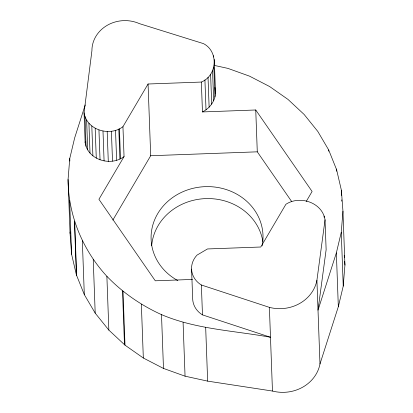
<?xml version="1.0" encoding="UTF-8"?>
<svg xmlns="http://www.w3.org/2000/svg" width="413" height="413" viewBox="0 0 413 413"><rect width="100%" height="100%" fill="white"/><g stroke="black" fill="none" stroke-linecap="round" stroke-linejoin="round"><path stroke-width="0.62" d="M214.141 65.373L227.945 68.398L249.524 76.152L269.674 86.565L288 99.419L304.149 114.478L317.803 131.437L328.691 149.971L336.61 169.717L341.396 190.29L342.955 211.28L344.932 265.074L343.239 286.085L338.33 306.694L319.982 363.977A37.506 33.907 -2.1 0 1 272.461 391.044L207.646 381.127L185.055 376.176L163.476 368.422L143.326 358.009L125 345.154L108.851 330.095L95.197 313.137L84.309 294.603L76.39 274.857L71.604 254.284L70.045 233.293L68.068 179.5L69.761 158.489L74.67 137.88L85.212 104.969M70.045 233.293L70.143 232.018M343.239 286.085L341.267 232.292L342.955 211.28M84.046 112.785L91.923 50.711A32.844 29.69 -2.1 0 1 139.444 23.644L203.526 43.639C218.869 51.589 217.171 75.667 201.358 82.053L148.066 84.004L122.945 126.708C109.755 136.868 86.689 130.074 84.046 112.785L85.14 142.671C87.783 159.955 110.849 166.754 124.045 156.594L122.945 126.708M85.14 142.671L85.3 141.391M319.982 363.977L316.916 280.303L325.036 219.824C322.393 202.473 299.807 195.06 285.889 204.301L260.773 247.005L207.476 248.956L197.042 255.1A22.276 20.139 -2.1 0 0 201.374 285.001L202.473 314.882L270.489 337.251C234.037 330.622 196.005 329.311 161.504 314.629C141.065 305.367 122.439 292.502 106.879 276.302C82.724 250.087 68.186 215.271 68.068 179.5M201.358 82.053L202.453 111.938C209.618 108.433 215.039 101.283 215.529 93.204L214.285 59.477M325.036 219.824L326.131 249.71L318.01 310.184L336.358 252.901L341.267 232.292M124.045 156.594L98.924 199.298L155.278 280.799L192.52 279.431M112.857 220.062L150.693 155.732L148.066 84.004M306.229 201.467L312.099 191.482L255.745 109.982L202.453 111.938M150.693 155.732L257.284 151.824L291.681 201.57M201.374 285.001L269.39 307.365A37.506 33.907 -2.1 0 0 316.916 280.303M214.946 87.484L215.529 93.204M344.22 255.533L344.359 257.438M344.643 261.259L344.932 265.074M341.396 190.29L341.582 195.411M341.747 199.892L341.794 201.172M336.61 169.717L336.657 170.997M336.352 169.082L336.425 171.003M336.358 252.901L338.33 306.694M328.691 149.971L328.738 151.251M324.102 216.071L324.148 217.341M269.39 307.365L272.461 391.044M255.745 109.982L257.284 151.824M213.851 67.128L214.946 97.014M213.418 55.724L213.464 56.994M212.566 70.799L213.66 100.684M210.604 74.221L211.699 104.107M208.028 77.293L209.128 107.179M204.92 79.931L206.015 109.817M205.674 327.333L207.646 381.127M191.575 269.095L192.675 298.981A22.276 20.139 -2.1 0 0 202.473 314.882M183.083 322.383L185.055 376.176M161.504 314.629L163.476 368.422M141.354 304.216L143.326 358.009M119.414 128.83L120.508 158.716M118.805 129.068L119.899 158.953M123.028 291.361L125 345.154M122.506 290.876L124.478 344.669M115.526 130.363L116.621 160.249M111.412 131.262L112.506 161.147M107.189 131.499L108.283 161.385M102.992 131.071L104.086 160.951M106.879 276.302L108.851 330.095M98.944 129.981L100.044 159.867M95.181 128.273L96.275 158.158M91.805 125.991L92.899 155.877M88.924 123.213L90.019 153.099M93.224 259.343L95.197 313.137M86.627 120.018L87.721 149.904M84.985 116.507L86.08 146.393M82.337 240.81L84.309 294.603M74.676 221.698L76.648 275.492M74.417 221.063L76.39 274.857M69.761 158.489L69.854 161.055M69.632 200.491L71.604 254.284M151.685 245.565A55.982 50.613 -2.1 0 1 205.633 198.607A55.982 50.613 -2.1 0 1 262.869 241.486M177.807 280.587A55.982 50.613 -2.1 0 1 156.078 216.644A55.982 50.613 -2.1 0 1 223.727 188.798A55.982 50.613 -2.1 0 1 262.126 245.88"/></g></svg>
